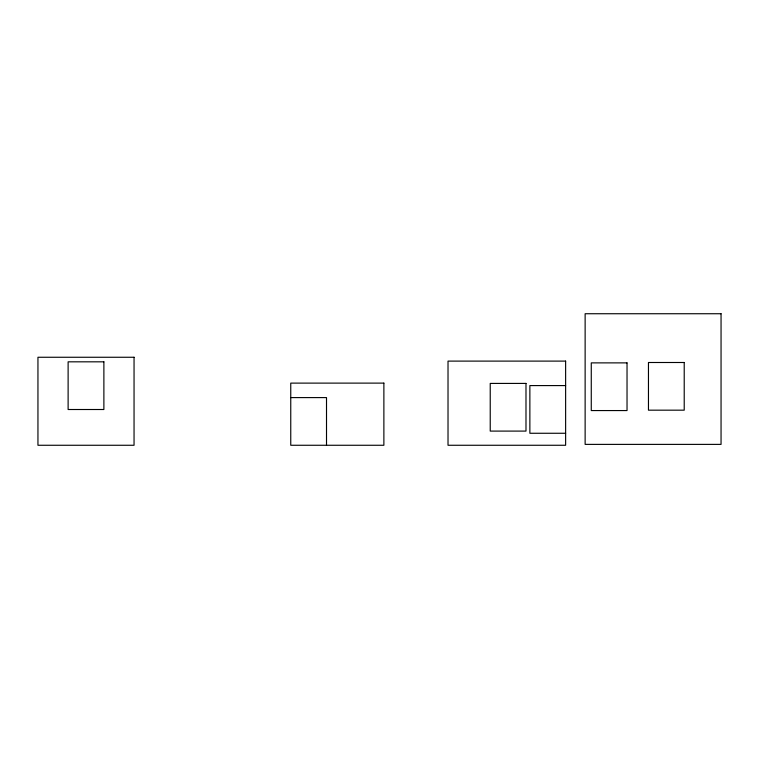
<?xml version="1.0" encoding="UTF-8"?>
<svg xmlns="http://www.w3.org/2000/svg" width="759" height="759" viewBox="0 0 759 759"><rect width="100%" height="100%" fill="white"/><g stroke="black" fill="none" stroke-linecap="round" stroke-linejoin="round"><path stroke-width="1.14" d="M565.626 385.581L529.867 385.581L529.867 433.266L565.626 433.266M290.754 397.593L326.512 397.593L326.512 445.267M721.05 313.733L585.132 313.733L585.132 444.385L721.05 444.385L721.05 313.733M134.049 357.261L37.95 357.261L37.95 445.267L134.049 445.267L134.049 357.261M565.626 361.104L448.019 361.104L448.019 445.267L565.626 445.267L565.626 361.104M103.879 361.825L68.12 361.825L68.12 409.509L103.879 409.509L103.879 361.825M684.22 362.498L648.461 362.498L648.461 410.173L684.22 410.173L684.22 362.498M627.029 362.878L591.27 362.878L591.27 410.562L627.029 410.562L627.029 362.878M383.874 383.115L290.754 383.115L290.754 445.267L383.874 445.267L383.874 383.115M525.987 383.418L490.229 383.418L490.229 431.093L525.987 431.093L525.987 383.418"/></g></svg>
